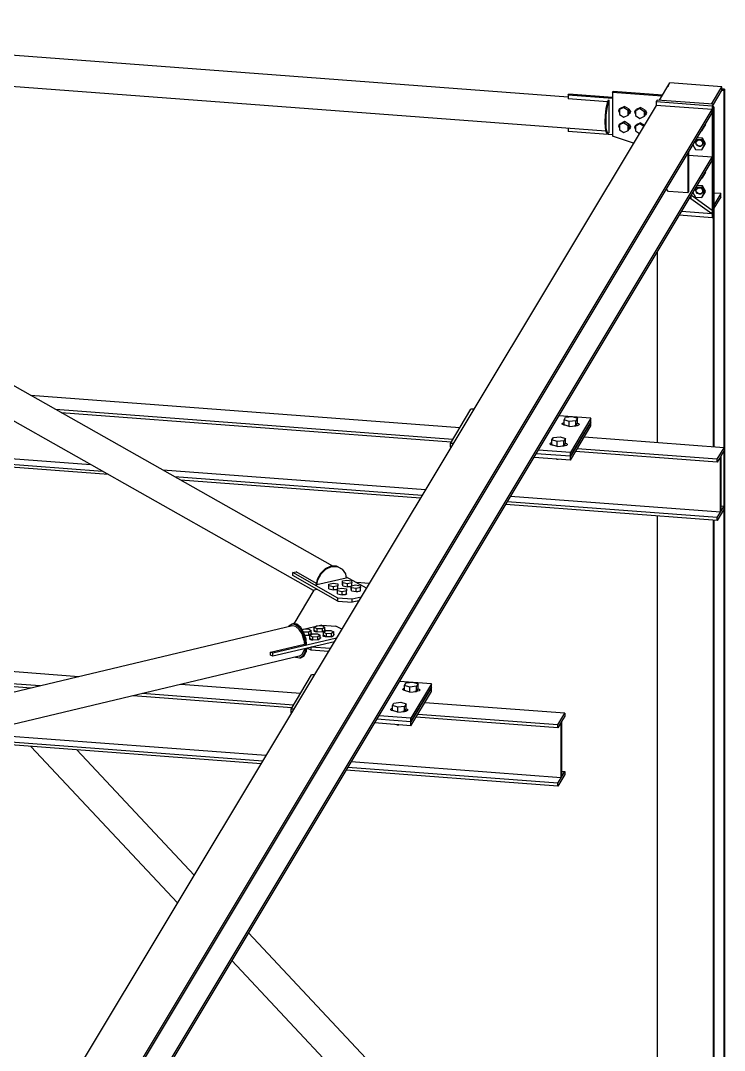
# Model space of a CAD drawing. Header units: millimetres. Extents: x -57554 to 16546, y 2142 to 98430.
# Drawn here: x -47559 to -45838, y 95548 to 98067 of the extents above; entities that cross this region are included whole.
import ezdxf

# ---------------------------------------------------------------- set-up
doc = ezdxf.new("R2010")
doc.units = ezdxf.units.MM

msp = doc.modelspace()

# ---------------------------------------------------------------- linework, layer by layer
at = {"color": 2, "linetype": 'Continuous'}
for p, q in [((-46219.9, 97879.3), (-48708.4, 98066.7)), ((-46127.8, 97796.1), (-48810.1, 97998.1)), ((-46794.9, 96732), (-48913.6, 97929)), ((-45996.3, 97871.8), (-45970.8, 97914.4)), ((-45974.6, 97909), (-45976.4, 97906)), ((-45976.4, 97906), (-45975.8, 97906)), ((-45976.4, 97906), (-45976.4, 97905)), ((-45974.6, 97909), (-45974, 97908.9)), ((-45843.6, 97904.8), (-45970.8, 97914.4)), ((-45869.1, 97862.2), (-45843.6, 97904.8)), ((-45843.6, 97897.3), (-45865.3, 97861.1)), ((-45839.4, 97895.7), (-45844.3, 97896.1)), ((-45843.6, 97897.3), (-45843.6, 97904.8)), ((-45837.7, 97898.7), (-45843.6, 97899.1)), ((-45837.7, 97898.7), (-45839.4, 97895.7)), ((-45839.4, 97895.7), (-45839.4, 97022.1)), ((-45837.7, 97898.7), (-45837.7, 94784.7)), ((-46219.9, 97884.2), (-46218.2, 97886.9)), ((-46111, 97876), (-46219.9, 97884.2)), ((-46219.9, 97884.2), (-46219.9, 97875.3)), ((-46123.6, 97868.1), (-46219.9, 97875.3)), ((-46111, 97878.9), (-46218.2, 97886.9)), ((-46122.1, 97871.9), (-46124.7, 97865.2)), ((-46122.1, 97871.9), (-46119.1, 97871.7)), ((-46121.7, 97865), (-46119.1, 97871.7)), ((-46119.1, 97792.6), (-46119.1, 97871.7)), ((-46111, 97890.8), (-46109.3, 97893.6)), ((-45990.3, 97881.7), (-46111, 97890.8)), ((-46111, 97890.8), (-46111, 97784.2)), ((-45988.7, 97884.5), (-46109.3, 97893.6)), ((-46002.3, 97872.3), (-46004.3, 97868.8)), ((-45865.3, 97861.9), (-46002.3, 97872.3)), ((-46842.2, 96672.5), (-48959.2, 97868.5)), ((-46004.3, 97859.4), (-47422.6, 95495.6)), ((-47291, 95476.3), (-45867.4, 97849.1)), ((-46127.6, 97851.7), (-46129.5, 97835.4)), ((-46124.7, 97865.2), (-46127.6, 97851.7)), ((-46126.6, 97835.2), (-46124.6, 97851.5)), ((-46124.6, 97851.5), (-46121.7, 97865)), ((-46004.3, 97868.8), (-45867.4, 97858.5)), ((-46004.3, 97868.8), (-46004.3, 97859.4)), ((-45867.4, 97849.1), (-46004.3, 97859.4)), ((-45865.3, 97861.9), (-45867.4, 97858.5)), ((-45867.4, 97858.5), (-45867.4, 97584.5)), ((-45867.4, 97841.2), (-45867.4, 97849.1)), ((-45865.3, 97587.9), (-45865.3, 97861.9)), ((-45863.6, 97855.5), (-45865.3, 97855.7)), ((-45863.6, 97855.5), (-45865.3, 97852.6)), ((-45865.3, 97852.6), (-45865.3, 97024)), ((-45863.6, 97855.5), (-45863.6, 97023.9)), ((-47291, 95468.4), (-45867.4, 97841.2)), ((-46129.5, 97835.4), (-46130.2, 97818.8)), ((-46127.2, 97818.6), (-46126.6, 97835.2)), ((-46219.9, 97803), (-46219.9, 97795.3)), ((-46111, 97787.1), (-46219.9, 97795.3)), ((-46130.2, 97818.8), (-46129.5, 97804.6)), ((-46130.2, 97818.8), (-46127.2, 97818.6)), ((-46129.5, 97804.6), (-46127.6, 97794.7)), ((-46127.6, 97794.7), (-46124.7, 97790.9)), ((-46126.6, 97804.3), (-46127.2, 97818.6)), ((-46124.6, 97794.5), (-46126.6, 97804.3)), ((-46121.7, 97790.6), (-46124.6, 97794.5)), ((-46124.7, 97790.9), (-46121.7, 97790.6)), ((-46119.1, 97792.6), (-46121.7, 97790.6)), ((-46059.7, 97767.2), (-46111, 97784.2)), ((-45925.6, 97744.1), (-45925.6, 97648)), ((-47291, 95359.9), (-45867.4, 97732.7)), ((-47291, 95351.9), (-45867.4, 97724.7)), ((-45927.3, 97741.3), (-45927.3, 97645.2)), ((-45867.4, 97732.7), (-45925.6, 97737.1)), ((-45867.4, 97724.7), (-45867.4, 97732.7)), ((-45974.3, 97648.7), (-45979.6, 97654.2)), ((-45927.3, 97645.2), (-45974.3, 97648.7)), ((-45927.3, 97645.2), (-45925.6, 97648)), ((-45846.5, 97643.5), (-45863.6, 97644.8)), ((-45846.5, 97643.5), (-45863.6, 97615.1)), ((-45846.5, 97636), (-45846.5, 97643.5)), ((-45919.4, 97631.1), (-45923.4, 97631.4)), ((-45918.5, 97639.5), (-45919.4, 97638.1)), ((-45919.4, 97638.1), (-45919.4, 97631.1)), ((-45868.2, 97594.4), (-45919.4, 97631.1)), ((-45918.5, 97639.5), (-45867.4, 97602.8)), ((-45846.5, 97636), (-45863.6, 97607.6)), ((-45868.2, 97594.4), (-45942.3, 97600)), ((-45867.4, 97602.8), (-45868.2, 97594.4)), ((-45867.4, 97584.5), (-45947.9, 97590.5)), ((-45867.4, 97584.5), (-45865.3, 97587.9)), ((-46002.3, 97500), (-46002.3, 97034.3)), ((-46484.7, 97070.7), (-47534.3, 97149.7)), ((-47344.2, 96956.1), (-49499.6, 97118.4)), ((-47358.3, 96964.1), (-49495.6, 97125)), ((-47386.8, 96980.2), (-49487.6, 97138.4)), ((-46501.8, 97042.3), (-47473.7, 97115.5)), ((-46507.7, 97032.4), (-46457.4, 97116.3)), ((-46450.5, 97115.8), (-46457.4, 97116.3)), ((-46505.8, 97035.6), (-47459.5, 97107.5)), ((-46163.9, 97094.2), (-46242.2, 97100.1)), ((-46163.9, 97094.2), (-46214.2, 97010.3)), ((-46163.9, 97084.8), (-46163.9, 97094.2)), ((-46163.9, 97084.8), (-46214.2, 97001)), ((-46214.2, 97001), (-46163.9, 97084.8)), ((-46214.2, 96991.6), (-46163.9, 97075.5)), ((-46163.9, 97075.5), (-46163.9, 97084.8)), ((-45838.2, 97022), (-46180.6, 97047.8)), ((-46507.7, 97023.1), (-46507.7, 97032.4)), ((-46500.8, 97031.9), (-46507.7, 97032.4)), ((-46507.7, 97023.1), (-46507.7, 97020.5)), ((-46506.2, 97023), (-46507.7, 97023.1)), ((-46506.2, 97023), (-46507.7, 97023.1)), ((-46214.2, 97010.3), (-46292.5, 97016.2)), ((-45855.2, 96993.6), (-46197.6, 97019.4)), ((-45855.2, 96993.6), (-45838.2, 97022)), ((-45838.2, 97015.1), (-45846.2, 97001.7)), ((-45839.4, 97013), (-45839.4, 96879.4)), ((-45838.2, 97022), (-45838.2, 97015.1)), ((-46214.2, 96991.6), (-46303.2, 96998.3)), ((-46214.2, 97001), (-46297.9, 97007.3)), ((-46214.2, 97001), (-46297.9, 97007.3)), ((-46214.2, 97001), (-46214.2, 97010.3)), ((-46214.2, 96991.6), (-46214.2, 97001)), ((-45855.2, 96986.7), (-46201.6, 97012.7)), ((-45847.2, 97000), (-45855.2, 96986.7)), ((-45855.2, 96986.7), (-45855.2, 96993.6)), ((-45847.2, 96864.2), (-45847.2, 97000)), ((-45846.2, 97001.7), (-45846.2, 96866)), ((-46568.8, 96918.6), (-47210.7, 96966.9)), ((-46576.8, 96905.2), (-47182.3, 96950.8)), ((-46580.8, 96898.6), (-47168.1, 96942.8)), ((-45855.2, 96850.9), (-46368.5, 96889.5)), ((-45847.2, 96864.2), (-46360.5, 96902.9)), ((-45855.2, 96844), (-46372.5, 96882.9)), ((-45838.2, 96872.4), (-45855.2, 96844)), ((-45855.2, 96850.9), (-45847.2, 96864.2)), ((-45846.2, 96879.9), (-45838.2, 96879.3)), ((-45846.2, 96866), (-45838.2, 96879.3)), ((-45839.4, 96870.3), (-45839.4, 94781.7)), ((-45838.2, 96879.3), (-45838.2, 96872.4)), ((-46002.3, 96855), (-46002.3, 94608.6)), ((-45865.3, 96844.7), (-45865.3, 94738.6)), ((-45863.6, 96844.6), (-45863.6, 94741.5)), ((-45855.2, 96844), (-45855.2, 96850.9)), ((-46893.3, 96716.5), (-46885.3, 96718.3)), ((-46893.3, 96709), (-46893.3, 96716.5)), ((-46782.8, 96654.1), (-46893.3, 96716.5)), ((-46835.3, 96690), (-46885.3, 96718.3)), ((-46825.7, 96714.4), (-46833.6, 96699.6)), ((-46832, 96698.7), (-46824.1, 96713.5)), ((-46813.9, 96725.8), (-46825.7, 96714.4)), ((-46824.1, 96713.5), (-46812.3, 96724.9)), ((-46799.9, 96732), (-46813.9, 96725.8)), ((-46812.3, 96724.9), (-46798.3, 96731.1)), ((-46786, 96732), (-46799.9, 96732)), ((-46799.9, 96732), (-46798.3, 96731.1)), ((-46798.3, 96731.1), (-46784.4, 96731.1)), ((-46774.1, 96725.9), (-46786, 96732)), ((-46784.4, 96731.1), (-46772.5, 96725)), ((-46774.1, 96725.9), (-46772.5, 96725)), ((-46772.5, 96725), (-46764.6, 96713.7)), ((-46764.6, 96713.7), (-46762.5, 96702.5)), ((-46782.8, 96646.6), (-46893.3, 96709)), ((-46833.6, 96699.6), (-46835.7, 96687.5)), ((-46834.1, 96686.6), (-46835.7, 96687.5)), ((-46762.5, 96702.5), (-46834.1, 96686.6)), ((-46834.1, 96686.6), (-46832, 96698.7)), ((-46713.1, 96678.1), (-46763.3, 96706.4)), ((-46706.3, 96689.5), (-46737.5, 96691.8)), ((-46841.7, 96673.2), (-46890.8, 96591.4)), ((-46833.3, 96675.1), (-46841.7, 96673.2)), ((-46835, 96676.1), (-46834.7, 96674.8)), ((-46833.4, 96675.2), (-46833.4, 96675.1)), ((-46782.8, 96646.6), (-46782.8, 96654.1)), ((-46748.3, 96651.3), (-46782.8, 96654.1)), ((-46782.8, 96646.6), (-46748.3, 96643.8)), ((-46726.2, 96656.2), (-46748.3, 96651.3)), ((-46748.3, 96643.8), (-46748.3, 96651.3)), ((-46731.4, 96647.6), (-46748.3, 96643.8)), ((-47416.4, 96461.7), (-49697.5, 96633.5)), ((-46893.6, 96586.2), (-50222, 95793.6)), ((-47533.2, 96433.9), (-49718.5, 96598.5)), ((-47511.1, 96439.1), (-49714.6, 96605.1)), ((-46902.5, 96586.5), (-46903.9, 96583.8)), ((-46902.5, 96586.5), (-46894.7, 96591.1)), ((-46894.7, 96591.1), (-46892.2, 96591.7)), ((-46894.7, 96591.1), (-46885.5, 96589.3)), ((-46885.5, 96584.6), (-46893.6, 96586.2)), ((-46883, 96589.9), (-46892.2, 96591.7)), ((-46885.5, 96589.3), (-46883, 96589.9)), ((-46885.5, 96589.3), (-46876.3, 96581.4)), ((-46877.4, 96577.6), (-46885.5, 96584.6)), ((-46873.8, 96582), (-46883, 96589.9)), ((-46822.4, 96588.1), (-46870.6, 96576.6)), ((-46822.4, 96588.1), (-46787.7, 96585.7)), ((-46773.1, 96578), (-46787.7, 96585.7)), ((-46870.5, 96566.3), (-46877.4, 96577.6)), ((-46876.3, 96581.4), (-46868.5, 96568.6)), ((-46866, 96569.1), (-46873.8, 96582)), ((-46865.9, 96552.3), (-46870.5, 96566.3)), ((-46868.5, 96568.6), (-46863.3, 96552.8)), ((-46860.8, 96553.3), (-46866, 96569.1)), ((-46947.3, 96521.8), (-46864.3, 96541.6)), ((-46786.3, 96556.1), (-46942, 96519)), ((-46791.5, 96547.4), (-46942, 96511.6)), ((-46865.9, 96552.3), (-46864.7, 96541.5)), ((-46861.9, 96540.4), (-46864.7, 96541.8)), ((-46864.3, 96541.6), (-46864.7, 96541.8)), ((-46863.3, 96552.8), (-46861.9, 96540.4)), ((-46861.9, 96540.4), (-46859.4, 96540.9)), ((-46859.4, 96540.9), (-46860.8, 96553.3)), ((-46877.4, 96511.9), (-50204.7, 95719.5)), ((-46947.3, 96514.3), (-46947.3, 96521.8)), ((-46942, 96519), (-46947.3, 96521.8)), ((-46942, 96511.6), (-46947.3, 96514.3)), ((-46942, 96511.6), (-46942, 96519)), ((-46885.5, 96508.8), (-46886.6, 96509.7)), ((-46877.4, 96511.9), (-46870.5, 96516)), ((-46868.5, 96511.6), (-46876.3, 96507)), ((-46873.8, 96507.6), (-46866, 96512.2)), ((-46870.5, 96516), (-46865.9, 96525.1)), ((-46863.3, 96521.9), (-46868.5, 96511.6)), ((-46866, 96512.2), (-46860.8, 96522.5)), ((-46865.3, 96529.8), (-46865.9, 96525.1)), ((-46862.2, 96530.6), (-46863.3, 96521.9)), ((-46859.7, 96531.2), (-46860.8, 96522.5)), ((-46848.2, 96526.4), (-46858, 96531.6)), ((-46848.2, 96526.4), (-46848.2, 96533.9)), ((-46801.7, 96530.4), (-46848.2, 96533.9)), ((-46806, 96523.2), (-46848.2, 96526.4)), ((-46876.3, 96507), (-46885.5, 96508.8)), ((-46876.3, 96507), (-46873.8, 96507.6)), ((-46897.5, 96382.6), (-46847.2, 96466.5)), ((-46840.3, 96466), (-46847.2, 96466.5)), ((-46874.6, 96420.9), (-47167, 96442.9)), ((-46553.8, 96444.4), (-46632, 96450.3)), ((-46553.8, 96444.4), (-46604.1, 96360.5)), ((-46553.8, 96435.1), (-46604.1, 96351.2)), ((-46604.1, 96351.2), (-46553.8, 96435.1)), ((-46553.8, 96435.1), (-46553.8, 96444.4)), ((-46553.8, 96425.7), (-46553.8, 96435.1)), ((-46895.6, 96385.9), (-47283.8, 96415.1)), ((-46891.6, 96392.5), (-47261.7, 96420.4)), ((-46604.1, 96341.8), (-46553.8, 96425.7)), ((-46228, 96372.2), (-46570.4, 96398)), ((-46897.5, 96373.3), (-46897.5, 96382.6)), ((-46890.7, 96382.1), (-46897.5, 96382.6)), ((-46897.5, 96373.3), (-46897.5, 96370.7)), ((-46896, 96373.2), (-46897.5, 96373.3)), ((-46896, 96373.2), (-46897.5, 96373.3)), ((-46604.1, 96360.5), (-46682.3, 96366.4)), ((-46604.1, 96351.2), (-46604.1, 96360.5)), ((-46245.1, 96336.9), (-46591.4, 96363)), ((-46245.1, 96343.8), (-46587.4, 96369.6)), ((-46245.1, 96343.8), (-46228, 96372.2)), ((-46228, 96365.3), (-46236, 96352)), ((-46228, 96372.2), (-46228, 96365.3)), ((-46604.1, 96341.8), (-46693.1, 96348.5)), ((-46604.1, 96351.2), (-46687.7, 96357.5)), ((-46604.1, 96351.2), (-46687.7, 96357.5)), ((-46604.1, 96341.8), (-46604.1, 96351.2)), ((-46237.1, 96350.2), (-46245.1, 96336.9)), ((-46245.1, 96336.9), (-46245.1, 96343.8)), ((-46237.1, 96214.4), (-46237.1, 96350.2)), ((-46236, 96352), (-46236, 96216.2)), ((-46966.7, 96255.4), (-47717, 96311.9)), ((-46958.7, 96268.8), (-47672.5, 96322.5)), ((-46970.6, 96248.8), (-47739, 96306.7)), ((-47174.7, 95908.7), (-47533.5, 96291.2)), ((-47134, 95976.5), (-47421.2, 96282.8)), ((-46245.1, 96194.2), (-46762.3, 96233.1)), ((-46245.1, 96201.1), (-46758.3, 96239.7)), ((-46237.1, 96214.4), (-46750.3, 96253.1)), ((-46228, 96222.6), (-46245.1, 96194.2)), ((-46245.1, 96201.1), (-46237.1, 96214.4)), ((-46236, 96230.1), (-46228, 96229.5)), ((-46236, 96216.2), (-46228, 96229.5)), ((-46228, 96229.5), (-46228, 96222.6)), ((-46245.1, 96194.2), (-46245.1, 96201.1)), ((-46154.1, 94931.8), (-47001.2, 95834.9)), ((-46142.7, 94808.3), (-47041.9, 95767.1))]:
    msp.add_line(p, q, dxfattribs=at)
at = {"color": 6, "linetype": 'Continuous'}
for p, q in [((-46095.8, 97846.2), (-46095.3, 97848.7)), ((-46095.3, 97843.7), (-46095.8, 97846.2)), ((-46095.3, 97848.7), (-46093.8, 97850.7)), ((-46083.3, 97854.2), (-46094.1, 97849.1)), ((-46094.1, 97849.1), (-46092.4, 97851.9)), ((-46094.1, 97849.1), (-46094.1, 97837.2)), ((-46093.8, 97850.7), (-46092.8, 97851.3)), ((-46081.7, 97857), (-46092.4, 97851.9)), ((-46083.3, 97854.2), (-46081.7, 97857)), ((-46083.3, 97854.2), (-46072.6, 97847.5)), ((-46070.9, 97850.3), (-46081.7, 97857)), ((-46072.6, 97847.5), (-46070.9, 97850.3)), ((-46072.6, 97835.6), (-46072.6, 97847.5)), ((-46070.9, 97838.4), (-46070.9, 97850.3)), ((-46070.9, 97849.9), (-46069.5, 97848.8)), ((-46069.5, 97848.8), (-46068, 97846.6)), ((-46068, 97846.6), (-46067.5, 97844.1)), ((-46056.7, 97843.3), (-46056.2, 97845.7)), ((-46056.2, 97845.7), (-46054.7, 97847.7)), ((-46044.2, 97851.3), (-46055, 97846.2)), ((-46055, 97846.2), (-46053.3, 97848.9)), ((-46055, 97846.2), (-46055, 97834.3)), ((-46054.7, 97847.7), (-46053.7, 97848.3)), ((-46042.5, 97854.1), (-46053.3, 97848.9)), ((-46044.2, 97851.3), (-46042.5, 97854.1)), ((-46044.2, 97851.3), (-46033.4, 97844.5)), ((-46031.8, 97847.3), (-46042.5, 97854.1)), ((-46033.4, 97844.5), (-46031.8, 97847.3)), ((-46033.4, 97832.7), (-46033.4, 97844.5)), ((-46031.8, 97835.4), (-46031.8, 97847.3)), ((-46031.8, 97846.9), (-46030.4, 97845.9)), ((-46030.4, 97845.9), (-46028.9, 97843.7)), ((-46094.1, 97841.8), (-46095.3, 97843.7)), ((-46094.1, 97837.2), (-46083.3, 97830.5)), ((-46081.7, 97819.6), (-46092.4, 97814.5)), ((-46083.3, 97830.5), (-46072.6, 97835.6)), ((-46083.3, 97816.8), (-46081.7, 97819.6)), ((-46070.9, 97812.9), (-46081.7, 97819.6)), ((-46072.6, 97835.6), (-46070.9, 97838.4)), ((-46069.5, 97839.6), (-46070.9, 97838.8)), ((-46068, 97841.6), (-46069.5, 97839.6)), ((-46067.5, 97844.1), (-46068, 97841.6)), ((-46056.2, 97840.7), (-46056.7, 97843.3)), ((-46055, 97838.8), (-46056.2, 97840.7)), ((-46055, 97834.3), (-46044.2, 97827.5)), ((-46044.2, 97827.5), (-46033.4, 97832.7)), ((-46033.4, 97832.7), (-46031.8, 97835.4)), ((-46030.4, 97836.6), (-46031.8, 97835.8)), ((-46028.9, 97838.7), (-46030.4, 97836.6)), ((-46028.9, 97843.7), (-46028.4, 97841.1)), ((-46028.4, 97841.1), (-46028.9, 97838.7)), ((-46095.8, 97808.8), (-46095.3, 97811.3)), ((-46095.3, 97806.3), (-46095.8, 97808.8)), ((-46095.3, 97811.3), (-46093.8, 97813.3)), ((-46094.1, 97804.4), (-46095.3, 97806.3)), ((-46083.3, 97816.8), (-46094.1, 97811.7)), ((-46094.1, 97811.7), (-46092.4, 97814.5)), ((-46094.1, 97811.7), (-46094.1, 97799.8)), ((-46094.1, 97799.8), (-46083.3, 97793.1)), ((-46093.8, 97813.3), (-46092.8, 97813.9)), ((-46083.3, 97816.8), (-46072.6, 97810.1)), ((-46083.3, 97793.1), (-46072.6, 97798.2)), ((-46072.6, 97810.1), (-46070.9, 97812.9)), ((-46072.6, 97798.2), (-46072.6, 97810.1)), ((-46072.6, 97798.2), (-46070.9, 97801)), ((-46070.9, 97801), (-46070.9, 97812.9)), ((-46070.9, 97812.5), (-46069.5, 97811.4)), ((-46069.5, 97802.2), (-46070.9, 97801.4)), ((-46069.5, 97811.4), (-46068, 97809.2)), ((-46068, 97804.2), (-46069.5, 97802.2)), ((-46068, 97809.2), (-46067.5, 97806.7)), ((-46067.5, 97806.7), (-46068, 97804.2)), ((-46056.7, 97805.9), (-46056.2, 97808.3)), ((-46056.2, 97803.3), (-46056.7, 97805.9)), ((-46056.2, 97808.3), (-46054.7, 97810.3)), ((-46055, 97801.4), (-46056.2, 97803.3)), ((-46044.2, 97813.9), (-46055, 97808.8)), ((-46055, 97808.8), (-46053.3, 97811.5)), ((-46055, 97808.8), (-46055, 97796.9)), ((-46055, 97796.9), (-46045.5, 97790.9)), ((-46054.7, 97810.3), (-46053.7, 97810.9)), ((-46042.5, 97816.7), (-46053.3, 97811.5)), ((-46044.2, 97813.9), (-46042.5, 97816.7)), ((-46035.1, 97808.2), (-46044.2, 97813.9)), ((-46042.5, 97816.7), (-46033.4, 97811)), ((-45893.6, 97797.4), (-45893.2, 97797.4)), ((-45893.2, 97797.4), (-45885.5, 97809.5)), ((-45893.2, 97797.4), (-45891.1, 97800.9)), ((-45883.5, 97812.9), (-45891.1, 97800.9)), ((-45886, 97810.2), (-45885.5, 97809.5)), ((-45885.5, 97809.5), (-45883.5, 97812.9)), ((-45883.5, 97812.9), (-45883.9, 97813.7)), ((-45907.5, 97768), (-45907.1, 97770.5)), ((-45907.1, 97770.5), (-45905.8, 97772.8)), ((-45906.5, 97767.9), (-45905.5, 97771.6)), ((-45906, 97776.9), (-45893.2, 97775.9)), ((-45905.8, 97772.8), (-45903.9, 97774.5)), ((-45905.5, 97771.6), (-45902.6, 97774.1)), ((-45891.1, 97779.4), (-45903.9, 97780.3)), ((-45903.9, 97774.5), (-45901.4, 97775.5)), ((-45902.6, 97774.1), (-45898.7, 97774.8)), ((-45901.4, 97775.5), (-45898.7, 97775.7)), ((-45898.7, 97775.7), (-45896, 97775.1)), ((-45898.7, 97774.8), (-45894.8, 97773.5)), ((-45896, 97775.1), (-45893.5, 97773.7)), ((-45894.8, 97773.5), (-45891.9, 97770.5)), ((-45893.5, 97773.7), (-45891.6, 97771.7)), ((-45893.2, 97775.9), (-45891.1, 97779.4)), ((-45893.2, 97775.9), (-45885.5, 97762.7)), ((-45891.9, 97770.5), (-45890.9, 97766.7)), ((-45891.6, 97771.7), (-45890.3, 97769.3)), ((-45883.5, 97766.2), (-45891.1, 97779.4)), ((-45890.3, 97769.3), (-45889.9, 97766.7)), ((-45914.6, 97762.5), (-45908.4, 97751.8)), ((-45908.4, 97751.8), (-45893.2, 97750.7)), ((-45907.1, 97765.3), (-45907.5, 97768)), ((-45905.8, 97762.9), (-45907.1, 97765.3)), ((-45905.5, 97764.1), (-45906.5, 97767.9)), ((-45903.9, 97760.9), (-45905.8, 97762.9)), ((-45902.6, 97761.1), (-45905.5, 97764.1)), ((-45901.4, 97759.5), (-45903.9, 97760.9)), ((-45898.7, 97759.8), (-45902.6, 97761.1)), ((-45898.7, 97758.9), (-45901.4, 97759.5)), ((-45894.8, 97760.5), (-45898.7, 97759.8)), ((-45896, 97759.1), (-45898.7, 97758.9)), ((-45893.5, 97760.1), (-45896, 97759.1)), ((-45891.9, 97763.1), (-45894.8, 97760.5)), ((-45891.6, 97761.8), (-45893.5, 97760.1)), ((-45893.2, 97750.7), (-45885.5, 97762.7)), ((-45893.2, 97750.7), (-45891.1, 97754.1)), ((-45890.9, 97766.7), (-45891.9, 97763.1)), ((-45890.3, 97764.1), (-45891.6, 97761.8)), ((-45891.1, 97754.1), (-45883.5, 97766.2)), ((-45889.9, 97766.7), (-45890.3, 97764.1)), ((-45885.5, 97762.7), (-45883.5, 97766.2)), ((-45883.5, 97696), (-45891.1, 97684)), ((-45886.1, 97693.6), (-45885.5, 97692.6)), ((-45885.5, 97692.6), (-45883.5, 97696)), ((-45883.5, 97696), (-45884, 97697)), ((-45893.9, 97680.6), (-45893.2, 97680.5)), ((-45893.2, 97680.5), (-45885.5, 97692.6)), ((-45893.2, 97680.5), (-45891.1, 97684)), ((-45914.7, 97645.9), (-45908.4, 97634.9)), ((-45907.5, 97651.1), (-45907.1, 97653.7)), ((-45907.1, 97648.5), (-45907.5, 97651.1)), ((-45907.1, 97653.7), (-45905.8, 97655.9)), ((-45905.8, 97646), (-45907.1, 97648.5)), ((-45906.5, 97651), (-45905.5, 97654.7)), ((-45905.5, 97647.2), (-45906.5, 97651)), ((-45906.3, 97660), (-45893.2, 97659)), ((-45905.8, 97655.9), (-45903.9, 97657.6)), ((-45903.9, 97644), (-45905.8, 97646)), ((-45905.5, 97654.7), (-45902.6, 97657.2)), ((-45902.6, 97644.2), (-45905.5, 97647.2)), ((-45891.1, 97662.5), (-45904.2, 97663.5)), ((-45903.9, 97657.6), (-45901.4, 97658.6)), ((-45901.4, 97642.6), (-45903.9, 97644)), ((-45902.6, 97657.2), (-45898.7, 97657.9)), ((-45898.7, 97642.9), (-45902.6, 97644.2)), ((-45901.4, 97658.6), (-45898.7, 97658.8)), ((-45898.7, 97642), (-45901.4, 97642.6)), ((-45898.7, 97658.8), (-45896, 97658.2)), ((-45898.7, 97657.9), (-45894.8, 97656.6)), ((-45894.8, 97643.7), (-45898.7, 97642.9)), ((-45896, 97658.2), (-45893.5, 97656.8)), ((-45893.5, 97643.2), (-45896, 97642.2)), ((-45894.8, 97656.6), (-45891.9, 97653.7)), ((-45891.9, 97646.2), (-45894.8, 97643.7)), ((-45893.5, 97656.8), (-45891.6, 97654.8)), ((-45891.6, 97644.9), (-45893.5, 97643.2)), ((-45893.2, 97659), (-45891.1, 97662.5)), ((-45893.2, 97659), (-45885.5, 97645.8)), ((-45893.2, 97633.8), (-45885.5, 97645.8)), ((-45891.9, 97653.7), (-45890.9, 97649.8)), ((-45890.9, 97649.8), (-45891.9, 97646.2)), ((-45891.6, 97654.8), (-45890.3, 97652.4)), ((-45890.3, 97647.2), (-45891.6, 97644.9)), ((-45883.5, 97649.3), (-45891.1, 97662.5)), ((-45891.1, 97637.2), (-45883.5, 97649.3)), ((-45890.3, 97652.4), (-45889.9, 97649.8)), ((-45889.9, 97649.8), (-45890.3, 97647.2)), ((-45885.5, 97645.8), (-45883.5, 97649.3)), ((-45908.4, 97634.9), (-45893.2, 97633.8)), ((-45896, 97642.2), (-45898.7, 97642)), ((-45893.2, 97633.8), (-45891.1, 97637.2)), ((-46229.9, 97090.3), (-46226.3, 97096.3)), ((-46229.9, 97077.9), (-46229.9, 97090.3)), ((-46217, 97086.2), (-46229.9, 97090.3)), ((-46226.3, 97096.3), (-46209.8, 97098.2)), ((-46209.8, 97098.2), (-46197, 97094.1)), ((-46197, 97094.1), (-46200.6, 97088)), ((-46197, 97081.7), (-46197, 97094.1)), ((-46234, 97081.4), (-46232.3, 97082.8)), ((-46234, 97079.8), (-46234, 97081.4)), ((-46232.5, 97078.4), (-46234, 97079.8)), ((-46229.5, 97077.3), (-46232.5, 97078.4)), ((-46232.3, 97082.8), (-46229.9, 97083.6)), ((-46217, 97073.8), (-46229.9, 97077.9)), ((-46226.9, 97076.9), (-46229.5, 97077.3)), ((-46200.6, 97088), (-46217, 97086.2)), ((-46217, 97073.8), (-46217, 97086.2)), ((-46217, 97073.8), (-46200.6, 97075.7)), ((-46201.7, 97075.2), (-46204.5, 97075.3)), ((-46197.7, 97075.8), (-46201.7, 97075.2)), ((-46200.6, 97075.7), (-46200.6, 97088)), ((-46200.6, 97075.7), (-46197, 97081.7)), ((-46194.6, 97076.9), (-46197.7, 97075.8)), ((-46197, 97082.1), (-46194.4, 97081.2)), ((-46192.9, 97078.3), (-46194.6, 97076.9)), ((-46194.4, 97081.2), (-46192.8, 97079.8)), ((-46192.8, 97079.8), (-46192.9, 97078.3)), ((-46259.4, 97041), (-46255.8, 97047.1)), ((-46259.4, 97028.7), (-46259.4, 97041)), ((-46246.6, 97036.9), (-46259.4, 97041)), ((-46255.8, 97047.1), (-46239.4, 97048.9)), ((-46230.1, 97038.8), (-46246.6, 97036.9)), ((-46239.4, 97048.9), (-46226.5, 97044.8)), ((-46226.5, 97044.8), (-46230.1, 97038.8)), ((-46230.1, 97026.5), (-46230.1, 97038.8)), ((-46226.5, 97032.5), (-46226.5, 97044.8)), ((-46263.6, 97030.6), (-46263.5, 97032.1)), ((-46262, 97029.2), (-46263.6, 97030.6)), ((-46263.5, 97032.1), (-46261.8, 97033.5)), ((-46259, 97028.1), (-46262, 97029.2)), ((-46261.8, 97033.5), (-46259.4, 97034.4)), ((-46246.6, 97024.6), (-46259.4, 97028.7)), ((-46256.4, 97027.7), (-46259, 97028.1)), ((-46246.6, 97024.6), (-46246.6, 97036.9)), ((-46246.6, 97024.6), (-46230.1, 97026.5)), ((-46231.2, 97026), (-46234, 97026)), ((-46227.2, 97026.6), (-46231.2, 97026)), ((-46230.1, 97026.5), (-46226.5, 97032.5)), ((-46224.1, 97027.7), (-46227.2, 97026.6)), ((-46226.5, 97032.9), (-46224, 97032)), ((-46222.4, 97029.1), (-46224.1, 97027.7)), ((-46224, 97032), (-46222.4, 97030.6)), ((-46222.4, 97030.6), (-46222.4, 97029.1)), ((-46248.6, 96994.2), (-46246.6, 96993.6)), ((-46246.6, 96993.6), (-46246.6, 96994.1)), ((-46246.6, 96993.6), (-46243.9, 96993.9)), ((-46805.2, 96688.4), (-46794.5, 96690.7)), ((-46805.2, 96680.9), (-46805.2, 96688.4)), ((-46804.8, 96683.9), (-46805.2, 96688.4)), ((-46794.5, 96690.7), (-46783.3, 96688.6)), ((-46783.3, 96688.6), (-46782.8, 96684.1)), ((-46771.4, 96695.9), (-46760.6, 96698.3)), ((-46771.4, 96688.4), (-46771.4, 96695.9)), ((-46770.9, 96691.4), (-46771.4, 96695.9)), ((-46770.9, 96683.9), (-46771.4, 96688.4)), ((-46770.9, 96683.9), (-46770.9, 96691.4)), ((-46759.7, 96689.3), (-46770.9, 96691.4)), ((-46760.6, 96698.3), (-46749.4, 96696.2)), ((-46748.9, 96691.7), (-46759.7, 96689.3)), ((-46759.7, 96681.8), (-46759.7, 96689.3)), ((-46750.1, 96683.9), (-46739.3, 96686.3)), ((-46749.4, 96696.2), (-46748.9, 96691.7)), ((-46748.9, 96684.2), (-46748.9, 96691.7)), ((-46739.3, 96686.3), (-46728.1, 96684.2)), ((-46804.8, 96676.4), (-46805.2, 96680.9)), ((-46804.8, 96676.4), (-46804.8, 96683.9)), ((-46793.6, 96681.8), (-46804.8, 96683.9)), ((-46804.8, 96676.4), (-46793.6, 96674.3)), ((-46782.8, 96684.1), (-46793.6, 96681.8)), ((-46793.6, 96674.3), (-46793.6, 96681.8)), ((-46793.6, 96674.3), (-46782.8, 96676.7)), ((-46791.6, 96674.1), (-46793.2, 96674.4)), ((-46788.9, 96674.1), (-46791.6, 96674.1)), ((-46786.3, 96674.4), (-46788.9, 96674.1)), ((-46784.3, 96675.1), (-46786.3, 96674.4)), ((-46784.3, 96675.1), (-46784, 96675.3)), ((-46784, 96676.4), (-46773.2, 96678.7)), ((-46784, 96668.9), (-46784, 96676.4)), ((-46783.5, 96671.9), (-46784, 96676.4)), ((-46783.5, 96664.4), (-46784, 96668.9)), ((-46783.5, 96664.4), (-46783.5, 96671.9)), ((-46772.3, 96669.7), (-46783.5, 96671.9)), ((-46783.5, 96664.4), (-46772.3, 96662.3)), ((-46782.8, 96676.7), (-46782.8, 96684.1)), ((-46773.2, 96678.7), (-46762, 96676.6)), ((-46761.5, 96672.1), (-46772.3, 96669.7)), ((-46772.3, 96662.3), (-46772.3, 96669.7)), ((-46772.3, 96662.3), (-46761.5, 96664.7)), ((-46770.3, 96662.1), (-46771.9, 96662.3)), ((-46770.9, 96683.9), (-46759.7, 96681.8)), ((-46767.6, 96662.1), (-46770.3, 96662.1)), ((-46765.1, 96662.4), (-46767.6, 96662.1)), ((-46763.1, 96663.1), (-46765.1, 96662.4)), ((-46762, 96664), (-46763.1, 96663.1)), ((-46762, 96676.6), (-46761.5, 96672.1)), ((-46761.9, 96664.6), (-46762, 96664)), ((-46761.5, 96664.7), (-46761.5, 96672.1)), ((-46759.7, 96681.8), (-46748.9, 96684.2)), ((-46757.7, 96681.6), (-46759.3, 96681.9)), ((-46755, 96681.6), (-46757.7, 96681.6)), ((-46752.4, 96681.9), (-46755, 96681.6)), ((-46750.4, 96682.6), (-46752.4, 96681.9)), ((-46750.4, 96682.6), (-46750.1, 96682.9)), ((-46750.1, 96676.4), (-46750.1, 96683.9)), ((-46749.6, 96679.4), (-46750.1, 96683.9)), ((-46749.6, 96671.9), (-46750.1, 96676.4)), ((-46749.6, 96671.9), (-46749.6, 96679.4)), ((-46738.4, 96677.3), (-46749.6, 96679.4)), ((-46749.6, 96671.9), (-46738.4, 96669.8)), ((-46727.7, 96679.7), (-46738.4, 96677.3)), ((-46738.4, 96669.8), (-46738.4, 96677.3)), ((-46738.4, 96669.8), (-46727.7, 96672.2)), ((-46736.5, 96669.6), (-46738.1, 96669.9)), ((-46733.7, 96669.6), (-46736.5, 96669.6)), ((-46731.2, 96669.9), (-46733.7, 96669.6)), ((-46729.2, 96670.6), (-46731.2, 96669.9)), ((-46728.1, 96671.5), (-46729.2, 96670.6)), ((-46728.1, 96684.2), (-46727.7, 96679.7)), ((-46728, 96672.1), (-46728.1, 96671.5)), ((-46727.7, 96672.2), (-46727.7, 96679.7)), ((-46840.5, 96582.2), (-46834.9, 96586.3)), ((-46834.9, 96586.3), (-46822.2, 96586.6)), ((-46822.2, 96586.6), (-46815.1, 96582.9)), ((-46870.6, 96576.6), (-46868.1, 96578.4)), ((-46868.1, 96578.4), (-46855.4, 96578.7)), ((-46866.6, 96570.6), (-46867.1, 96570.9)), ((-46853.9, 96570.9), (-46866.6, 96570.6)), ((-46866.6, 96570), (-46866.6, 96570.6)), ((-46864.1, 96563.2), (-46853.9, 96563.4)), ((-46855.4, 96578.7), (-46848.3, 96574.9)), ((-46848.3, 96574.9), (-46853.9, 96570.9)), ((-46853.9, 96563.4), (-46853.9, 96570.9)), ((-46853.9, 96563.4), (-46848.3, 96567.5)), ((-46851.3, 96562.6), (-46845.8, 96566.6)), ((-46851.3, 96555.1), (-46851.3, 96562.6)), ((-46844.3, 96558.8), (-46851.3, 96562.6)), ((-46848.3, 96567.5), (-46848.3, 96574.9)), ((-46848.3, 96569.5), (-46847.9, 96569.1)), ((-46847.9, 96568.2), (-46848.3, 96567.8)), ((-46847.9, 96569.1), (-46847.9, 96568.2)), ((-46845.8, 96566.6), (-46833.1, 96566.9)), ((-46840.9, 96574.1), (-46840.2, 96574.6)), ((-46840.9, 96573.1), (-46840.9, 96574.1)), ((-46839.8, 96572.2), (-46840.9, 96573.1)), ((-46840.5, 96574.8), (-46840.5, 96582.2)), ((-46833.4, 96578.5), (-46840.5, 96582.2)), ((-46833.4, 96571), (-46840.5, 96574.8)), ((-46837.9, 96571.5), (-46839.8, 96572.2)), ((-46835.4, 96571.1), (-46837.9, 96571.5)), ((-46833.6, 96571.2), (-46835.4, 96571.1)), ((-46820.7, 96578.8), (-46833.4, 96578.5)), ((-46833.4, 96571), (-46833.4, 96578.5)), ((-46820.7, 96571.3), (-46833.4, 96571)), ((-46833.1, 96566.9), (-46826, 96563.2)), ((-46826, 96563.2), (-46831.6, 96559.1)), ((-46826, 96555.7), (-46826, 96563.2)), ((-46815.1, 96582.9), (-46820.7, 96578.8)), ((-46820.7, 96571.3), (-46820.7, 96578.8)), ((-46820.7, 96571.3), (-46815.1, 96575.4)), ((-46818.6, 96562.3), (-46817.9, 96562.9)), ((-46818.6, 96561.3), (-46818.6, 96562.3)), ((-46817.5, 96560.4), (-46818.6, 96561.3)), ((-46818.1, 96570.5), (-46812.6, 96574.5)), ((-46818.1, 96563), (-46818.1, 96570.5)), ((-46811.1, 96566.7), (-46818.1, 96570.5)), ((-46811.1, 96559.3), (-46818.1, 96563)), ((-46815.6, 96559.8), (-46817.5, 96560.4)), ((-46813, 96559.4), (-46815.6, 96559.8)), ((-46815.1, 96575.4), (-46815.1, 96582.9)), ((-46815.1, 96577.4), (-46814.7, 96577)), ((-46814.7, 96576.1), (-46815.1, 96575.7)), ((-46814.7, 96577), (-46814.7, 96576.1)), ((-46811.3, 96559.4), (-46813, 96559.4)), ((-46812.6, 96574.5), (-46799.9, 96574.8)), ((-46798.4, 96567.1), (-46811.1, 96566.7)), ((-46811.1, 96559.3), (-46811.1, 96566.7)), ((-46798.4, 96559.6), (-46811.1, 96559.3)), ((-46799.9, 96574.8), (-46792.8, 96571.1)), ((-46792.8, 96571.1), (-46798.4, 96567.1)), ((-46798.4, 96559.6), (-46798.4, 96567.1)), ((-46798.4, 96559.6), (-46792.8, 96563.6)), ((-46792.8, 96563.6), (-46792.8, 96571.1)), ((-46792.8, 96565.6), (-46792.4, 96565.3)), ((-46792.4, 96564.3), (-46792.8, 96563.9)), ((-46792.4, 96565.3), (-46792.4, 96564.3)), ((-46851.8, 96554.4), (-46851.1, 96555)), ((-46851.8, 96553.4), (-46851.8, 96554.4)), ((-46850.7, 96552.5), (-46851.8, 96553.4)), ((-46844.3, 96551.4), (-46851.3, 96555.1)), ((-46848.8, 96551.8), (-46850.7, 96552.5)), ((-46846.2, 96551.5), (-46848.8, 96551.8)), ((-46844.5, 96551.5), (-46846.2, 96551.5)), ((-46831.6, 96559.1), (-46844.3, 96558.8)), ((-46844.3, 96551.4), (-46844.3, 96558.8)), ((-46831.6, 96551.7), (-46844.3, 96551.4)), ((-46831.6, 96551.7), (-46831.6, 96559.1)), ((-46831.6, 96551.7), (-46826, 96555.7)), ((-46826, 96557.7), (-46825.6, 96557.4)), ((-46825.6, 96556.4), (-46826, 96556)), ((-46825.6, 96557.4), (-46825.6, 96556.4)), ((-46622.1, 96433), (-46619.8, 96433.8)), ((-46619.8, 96440.5), (-46616.2, 96446.5)), ((-46619.8, 96428.1), (-46619.8, 96440.5)), ((-46606.9, 96436.4), (-46619.8, 96440.5)), ((-46616.2, 96446.5), (-46599.7, 96448.4)), ((-46590.4, 96438.3), (-46606.9, 96436.4)), ((-46606.9, 96424), (-46606.9, 96436.4)), ((-46599.7, 96448.4), (-46586.8, 96444.3)), ((-46586.8, 96444.3), (-46590.4, 96438.3)), ((-46590.4, 96425.9), (-46590.4, 96438.3)), ((-46586.8, 96431.9), (-46586.8, 96444.3)), ((-46623.9, 96430.1), (-46623.8, 96431.6)), ((-46622.3, 96428.6), (-46623.9, 96430.1)), ((-46623.8, 96431.6), (-46622.1, 96433)), ((-46619.3, 96427.6), (-46622.3, 96428.6)), ((-46606.9, 96424), (-46619.8, 96428.1)), ((-46616.7, 96427.2), (-46619.3, 96427.6)), ((-46606.9, 96424), (-46590.4, 96425.9)), ((-46591.5, 96425.5), (-46594.3, 96425.5)), ((-46587.5, 96426), (-46591.5, 96425.5)), ((-46590.4, 96425.9), (-46586.8, 96431.9)), ((-46584.4, 96427.1), (-46587.5, 96426)), ((-46586.8, 96432.3), (-46584.3, 96431.4)), ((-46582.7, 96428.5), (-46584.4, 96427.1)), ((-46584.3, 96431.4), (-46582.7, 96430)), ((-46582.7, 96430), (-46582.7, 96428.5)), ((-46653.3, 96382.4), (-46651.6, 96383.8)), ((-46651.6, 96383.8), (-46649.3, 96384.6)), ((-46649.3, 96391.3), (-46645.7, 96397.3)), ((-46649.3, 96378.9), (-46649.3, 96391.3)), ((-46636.4, 96387.2), (-46649.3, 96391.3)), ((-46645.7, 96397.3), (-46629.2, 96399.2)), ((-46619.9, 96389.1), (-46636.4, 96387.2)), ((-46636.4, 96374.8), (-46636.4, 96387.2)), ((-46629.2, 96399.2), (-46616.3, 96395.1)), ((-46616.3, 96395.1), (-46619.9, 96389.1)), ((-46619.9, 96376.7), (-46619.9, 96389.1)), ((-46616.3, 96382.7), (-46616.3, 96395.1)), ((-46616.3, 96383.1), (-46613.8, 96382.2)), ((-46653.4, 96380.8), (-46653.3, 96382.4)), ((-46651.8, 96379.4), (-46653.4, 96380.8)), ((-46648.8, 96378.3), (-46651.8, 96379.4)), ((-46636.4, 96374.8), (-46649.3, 96378.9)), ((-46646.2, 96378), (-46648.8, 96378.3)), ((-46636.4, 96374.8), (-46619.9, 96376.7)), ((-46621, 96376.3), (-46623.8, 96376.3)), ((-46617, 96376.8), (-46621, 96376.3)), ((-46619.9, 96376.7), (-46616.3, 96382.7)), ((-46614, 96377.9), (-46617, 96376.8)), ((-46612.3, 96379.3), (-46614, 96377.9)), ((-46613.8, 96382.2), (-46612.2, 96380.8)), ((-46612.2, 96380.8), (-46612.3, 96379.3)), ((-46638.5, 96344.4), (-46636.4, 96343.8)), ((-46636.4, 96343.8), (-46636.4, 96344.3)), ((-46636.4, 96343.8), (-46633.7, 96344.1))]:
    msp.add_line(p, q, dxfattribs=at)

doc.saveas('drawing.dxf')
